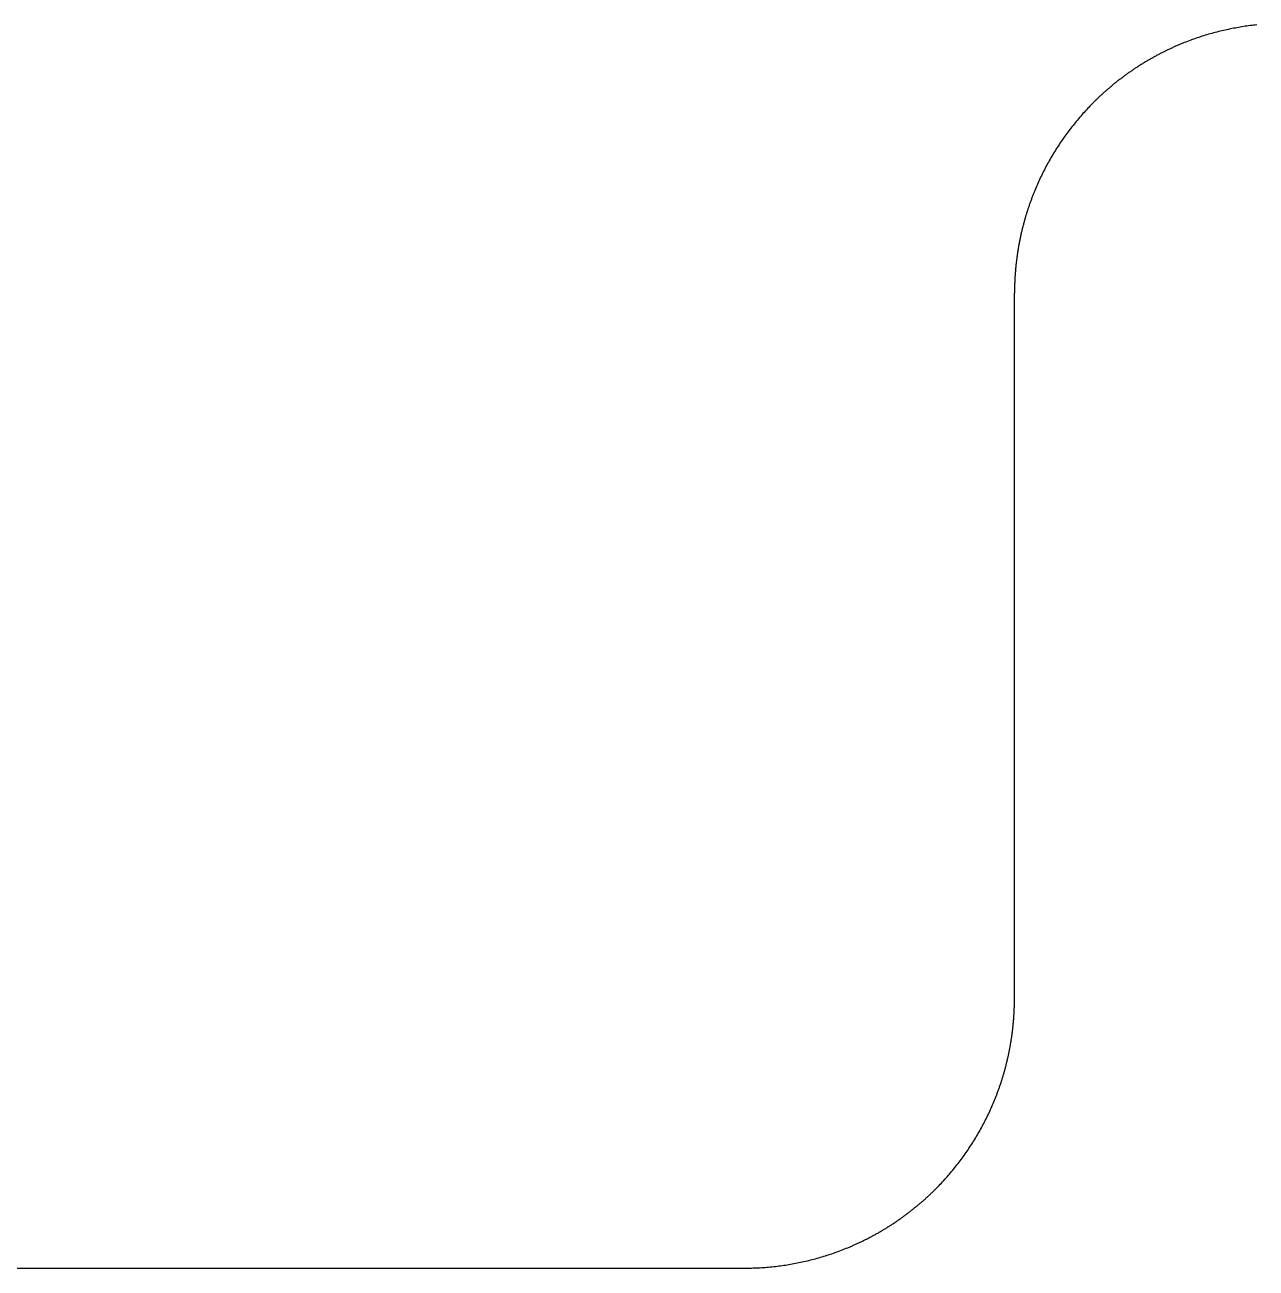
# Model space of a CAD drawing. Header units: millimetres. Extents: x -10 to 277, y -95 to 18.
# Drawn here: x 209.04 to 218.17, y -95.23 to -86 of the extents above; entities that cross this region are included whole.
import ezdxf

# ---------------------------------------------------------------- set-up
doc = ezdxf.new("R2010")
doc.units = ezdxf.units.MM
doc.header["$MEASUREMENT"] = 0
doc.layers.add('Edge.Cuts', color=53, linetype='CONTINUOUS')

msp = doc.modelspace()

# ---------------------------------------------------------------- linework, layer by layer
at = {"layer": 'Edge.Cuts', "linetype": 'Continuous'}
for p, q in [((217.985493, -86.03289), (217.973098, -86.035392)), ((217.997902, -86.030466), (217.985493, -86.03289)), ((218.010327, -86.028121), (217.997902, -86.030466)), ((218.022766, -86.025855), (218.010327, -86.028121)), ((218.035219, -86.023667), (218.022766, -86.025855)), ((218.047685, -86.021559), (218.035219, -86.023667)), ((218.060164, -86.019529), (218.047685, -86.021559)), ((218.072656, -86.017578), (218.060164, -86.019529)), ((218.08516, -86.015706), (218.072656, -86.017578)), ((218.097675, -86.013914), (218.08516, -86.015706)), ((218.110202, -86.0122), (218.097675, -86.013914)), ((218.122739, -86.010566), (218.110202, -86.0122)), ((218.135286, -86.009011), (218.122739, -86.010566)), ((218.147843, -86.007536), (218.135286, -86.009011)), ((218.160408, -86.00614), (218.147843, -86.007536)), ((218.172983, -86.004823), (218.160408, -86.00614)), ((217.669656, -86.123113), (217.657833, -86.127612)), ((217.681508, -86.118688), (217.669656, -86.123113)), ((217.693387, -86.114339), (217.681508, -86.118688)), ((217.705294, -86.110065), (217.693387, -86.114339)), ((217.717227, -86.105866), (217.705294, -86.110065)), ((217.729186, -86.101743), (217.717227, -86.105866)), ((217.741171, -86.097696), (217.729186, -86.101743)), ((217.753181, -86.093725), (217.741171, -86.097696)), ((217.765215, -86.089829), (217.753181, -86.093725)), ((217.777274, -86.08601), (217.765215, -86.089829)), ((217.789356, -86.082268), (217.777274, -86.08601)), ((217.801462, -86.078602), (217.789356, -86.082268)), ((217.81359, -86.075013), (217.801462, -86.078602)), ((217.825741, -86.0715), (217.81359, -86.075013)), ((217.837913, -86.068065), (217.825741, -86.0715)), ((217.850106, -86.064706), (217.837913, -86.068065)), ((217.86232, -86.061425), (217.850106, -86.064706)), ((217.874554, -86.058221), (217.86232, -86.061425)), ((217.886809, -86.055095), (217.874554, -86.058221)), ((217.899082, -86.052047), (217.886809, -86.055095)), ((217.911374, -86.049076), (217.899082, -86.052047)), ((217.923684, -86.046183), (217.911374, -86.049076)), ((217.936012, -86.043368), (217.923684, -86.046183)), ((217.948358, -86.040631), (217.936012, -86.043368)), ((217.96072, -86.037972), (217.948358, -86.040631)), ((217.973098, -86.035392), (217.96072, -86.037972)), ((217.461593, -86.215372), (217.45597, -86.21827)), ((217.467225, -86.212492), (217.461593, -86.215372)), ((217.472866, -86.20963), (217.467225, -86.212492)), ((217.478516, -86.206785), (217.472866, -86.20963)), ((217.484175, -86.203959), (217.478516, -86.206785)), ((217.489843, -86.20115), (217.484175, -86.203959)), ((217.49552, -86.19836), (217.489843, -86.20115)), ((217.501206, -86.195587), (217.49552, -86.19836)), ((217.5069, -86.192833), (217.501206, -86.195587)), ((217.512603, -86.190096), (217.5069, -86.192833)), ((217.518315, -86.187377), (217.512603, -86.190096)), ((217.524035, -86.184677), (217.518315, -86.187377)), ((217.529764, -86.181994), (217.524035, -86.184677)), ((217.535501, -86.17933), (217.529764, -86.181994)), ((217.541247, -86.176684), (217.535501, -86.17933)), ((217.547001, -86.174056), (217.541247, -86.176684)), ((217.552763, -86.171446), (217.547001, -86.174056)), ((217.558534, -86.168854), (217.552763, -86.171446)), ((217.564312, -86.166281), (217.558534, -86.168854)), ((217.570099, -86.163726), (217.564312, -86.166281)), ((217.575894, -86.161189), (217.570099, -86.163726)), ((217.581697, -86.158671), (217.575894, -86.161189)), ((217.587508, -86.156171), (217.581697, -86.158671)), ((217.593326, -86.153689), (217.587508, -86.156171)), ((217.599153, -86.151226), (217.593326, -86.153689)), ((217.604987, -86.148781), (217.599153, -86.151226)), ((217.610829, -86.146355), (217.604987, -86.148781)), ((217.622535, -86.141558), (217.610829, -86.146355)), ((217.634272, -86.136835), (217.622535, -86.141558)), ((217.646038, -86.132186), (217.634272, -86.136835)), ((217.657833, -86.127612), (217.646038, -86.132186)), ((217.297146, -86.309904), (217.291824, -86.31332)), ((217.302479, -86.306503), (217.297146, -86.309904)), ((217.307822, -86.30312), (217.302479, -86.306503)), ((217.313177, -86.299754), (217.307822, -86.30312)), ((217.318542, -86.296405), (217.313177, -86.299754)), ((217.323918, -86.293072), (217.318542, -86.296405)), ((217.329304, -86.289757), (217.323918, -86.293072)), ((217.334701, -86.286458), (217.329304, -86.289757)), ((217.340107, -86.283177), (217.334701, -86.286458)), ((217.345525, -86.279913), (217.340107, -86.283177)), ((217.350953, -86.276666), (217.345525, -86.279913)), ((217.356391, -86.273436), (217.350953, -86.276666)), ((217.361839, -86.270224), (217.356391, -86.273436)), ((217.367298, -86.267028), (217.361839, -86.270224)), ((217.372766, -86.26385), (217.367298, -86.267028)), ((217.378245, -86.260689), (217.372766, -86.26385)), ((217.383733, -86.257545), (217.378245, -86.260689)), ((217.389232, -86.254419), (217.383733, -86.257545)), ((217.39474, -86.25131), (217.389232, -86.254419)), ((217.400259, -86.248219), (217.39474, -86.25131)), ((217.405787, -86.245145), (217.400259, -86.248219)), ((217.411325, -86.242088), (217.405787, -86.245145)), ((217.416872, -86.23905), (217.411325, -86.242088)), ((217.422429, -86.236028), (217.416872, -86.23905)), ((217.427996, -86.233024), (217.422429, -86.236028)), ((217.433572, -86.230038), (217.427996, -86.233024)), ((217.439157, -86.22707), (217.433572, -86.230038)), ((217.444753, -86.224118), (217.439157, -86.22707)), ((217.450357, -86.221185), (217.444753, -86.224118)), ((217.45597, -86.21827), (217.450357, -86.221185)), ((217.167469, -86.400287), (217.162434, -86.404114)), ((217.172516, -86.396477), (217.167469, -86.400287)), ((217.177576, -86.392682), (217.172516, -86.396477)), ((217.182647, -86.388904), (217.177576, -86.392682)), ((217.187731, -86.385141), (217.182647, -86.388904)), ((217.192826, -86.381395), (217.187731, -86.385141)), ((217.197933, -86.377664), (217.192826, -86.381395)), ((217.203052, -86.37395), (217.197933, -86.377664)), ((217.208183, -86.370252), (217.203052, -86.37395)), ((217.213324, -86.366571), (217.208183, -86.370252)), ((217.218479, -86.362905), (217.213324, -86.366571)), ((217.223644, -86.359257), (217.218479, -86.362905)), ((217.228821, -86.355624), (217.223644, -86.359257)), ((217.234009, -86.352008), (217.228821, -86.355624)), ((217.239209, -86.348408), (217.234009, -86.352008)), ((217.24442, -86.344825), (217.239209, -86.348408)), ((217.249643, -86.341257), (217.24442, -86.344825)), ((217.254876, -86.337707), (217.249643, -86.341257)), ((217.260121, -86.334173), (217.254876, -86.337707)), ((217.265377, -86.330656), (217.260121, -86.334173)), ((217.270645, -86.327156), (217.265377, -86.330656)), ((217.275923, -86.323672), (217.270645, -86.327156)), ((217.281213, -86.320204), (217.275923, -86.323672)), ((217.286513, -86.316754), (217.281213, -86.320204)), ((217.291824, -86.31332), (217.286513, -86.316754)), ((217.054799, -86.492265), (217.050054, -86.496449)), ((217.059558, -86.488096), (217.054799, -86.492265)), ((217.064329, -86.483943), (217.059558, -86.488096)), ((217.069114, -86.479804), (217.064329, -86.483943)), ((217.073911, -86.475682), (217.069114, -86.479804)), ((217.078722, -86.471573), (217.073911, -86.475682)), ((217.083545, -86.467481), (217.078722, -86.471573)), ((217.088382, -86.463404), (217.083545, -86.467481)), ((217.09323, -86.459342), (217.088382, -86.463404)), ((217.098093, -86.455296), (217.09323, -86.459342)), ((217.102966, -86.451265), (217.098093, -86.455296)), ((217.107854, -86.447249), (217.102966, -86.451265)), ((217.112753, -86.44325), (217.107854, -86.447249)), ((217.117666, -86.439265), (217.112753, -86.44325)), ((217.12259, -86.435297), (217.117666, -86.439265)), ((217.127528, -86.431344), (217.12259, -86.435297)), ((217.132477, -86.427407), (217.127528, -86.431344)), ((217.13744, -86.423485), (217.132477, -86.427407)), ((217.142414, -86.419579), (217.13744, -86.423485)), ((217.147401, -86.415689), (217.142414, -86.419579)), ((217.152399, -86.411815), (217.147401, -86.415689)), ((217.157411, -86.407956), (217.152399, -86.411815)), ((217.162434, -86.404114), (217.157411, -86.407956)), ((216.9608, -86.5804), (216.95188, -86.589377)), ((216.962433, -86.578769), (216.9608, -86.5804)), ((216.966923, -86.574304), (216.962433, -86.578769)), ((216.971425, -86.569854), (216.966923, -86.574304)), ((216.975942, -86.565418), (216.971425, -86.569854)), ((216.980472, -86.560998), (216.975942, -86.565418)), ((216.985016, -86.556591), (216.980472, -86.560998)), ((216.989574, -86.5522), (216.985016, -86.556591)), ((216.994146, -86.547822), (216.989574, -86.5522)), ((216.99873, -86.54346), (216.994146, -86.547822)), ((217.003329, -86.539111), (216.99873, -86.54346)), ((217.007941, -86.534779), (217.003329, -86.539111)), ((217.012567, -86.53046), (217.007941, -86.534779)), ((217.017206, -86.526157), (217.012567, -86.53046)), ((217.021859, -86.521867), (217.017206, -86.526157)), ((217.026525, -86.517594), (217.021859, -86.521867)), ((217.031204, -86.513335), (217.026525, -86.517594)), ((217.035896, -86.509091), (217.031204, -86.513335)), ((217.040603, -86.504862), (217.035896, -86.509091)), ((217.045322, -86.500648), (217.040603, -86.504862)), ((217.050054, -86.496449), (217.045322, -86.500648)), ((216.874232, -86.672618), (216.865903, -86.682134)), ((216.882622, -86.663155), (216.874232, -86.672618)), ((216.891072, -86.653745), (216.882622, -86.663155)), ((216.899582, -86.644387), (216.891072, -86.653745)), ((216.908151, -86.635083), (216.899582, -86.644387)), ((216.91678, -86.625833), (216.908151, -86.635083)), ((216.925467, -86.616637), (216.91678, -86.625833)), ((216.934213, -86.607496), (216.925467, -86.616637)), ((216.943018, -86.598409), (216.934213, -86.607496)), ((216.95188, -86.589377), (216.943018, -86.598409)), ((216.7937, -86.770079), (216.78599, -86.7801)), ((216.801474, -86.760107), (216.7937, -86.770079)), ((216.80931, -86.750184), (216.801474, -86.760107)), ((216.817209, -86.740311), (216.80931, -86.750184)), ((216.82517, -86.730487), (216.817209, -86.740311)), ((216.833194, -86.720715), (216.82517, -86.730487)), ((216.841279, -86.710993), (216.833194, -86.720715)), ((216.849426, -86.701322), (216.841279, -86.710993)), ((216.857634, -86.691702), (216.849426, -86.701322)), ((216.865903, -86.682134), (216.857634, -86.691702)), ((216.726622, -86.861983), (216.719494, -86.872427)), ((216.733816, -86.851584), (216.726622, -86.861983)), ((216.741075, -86.841232), (216.733816, -86.851584)), ((216.748399, -86.830925), (216.741075, -86.841232)), ((216.755789, -86.820665), (216.748399, -86.830925)), ((216.763243, -86.810452), (216.755789, -86.820665)), ((216.770761, -86.800287), (216.763243, -86.810452)), ((216.778344, -86.790169), (216.770761, -86.800287)), ((216.78599, -86.7801), (216.778344, -86.790169)), ((216.671466, -86.946773), (216.664874, -86.957566)), ((216.678125, -86.936022), (216.671466, -86.946773)), ((216.684852, -86.925314), (216.678125, -86.936022)), ((216.691647, -86.914649), (216.684852, -86.925314)), ((216.698509, -86.904028), (216.691647, -86.914649)), ((216.705437, -86.89345), (216.698509, -86.904028)), ((216.712433, -86.882916), (216.705437, -86.89345)), ((216.719494, -86.872427), (216.712433, -86.882916)), ((216.614621, -87.045372), (216.608653, -87.056525)), ((216.62066, -87.034258), (216.614621, -87.045372)), ((216.626768, -87.023183), (216.62066, -87.034258)), ((216.632946, -87.012146), (216.626768, -87.023183)), ((216.639194, -87.001149), (216.632946, -87.012146)), ((216.64551, -86.990192), (216.639194, -87.001149)), ((216.651896, -86.979276), (216.64551, -86.990192)), ((216.658351, -86.9684), (216.651896, -86.979276)), ((216.664874, -86.957566), (216.658351, -86.9684)), ((216.568866, -87.135622), (216.563469, -87.147063)), ((216.574335, -87.124215), (216.568866, -87.135622)), ((216.579876, -87.112843), (216.574335, -87.124215)), ((216.585489, -87.101507), (216.579876, -87.112843)), ((216.591174, -87.090206), (216.585489, -87.101507)), ((216.596929, -87.078942), (216.591174, -87.090206)), ((216.602756, -87.067715), (216.596929, -87.078942)), ((216.608653, -87.056525), (216.602756, -87.067715)), ((216.527728, -87.22808), (216.525313, -87.233926)), ((216.532614, -87.21641), (216.527728, -87.22808)), ((216.537573, -87.204771), (216.532614, -87.21641)), ((216.542606, -87.193164), (216.537573, -87.204771)), ((216.547713, -87.18159), (216.542606, -87.193164)), ((216.552892, -87.170048), (216.547713, -87.18159)), ((216.558144, -87.158539), (216.552892, -87.170048)), ((216.563469, -87.147063), (216.558144, -87.158539)), ((216.491316, -87.322503), (216.4892, -87.328464)), ((216.493452, -87.316548), (216.491316, -87.322503)), ((216.495606, -87.310601), (216.493452, -87.316548)), ((216.497779, -87.30466), (216.495606, -87.310601)), ((216.499971, -87.298726), (216.497779, -87.30466)), ((216.502181, -87.292799), (216.499971, -87.298726)), ((216.50441, -87.286879), (216.502181, -87.292799)), ((216.506658, -87.280967), (216.50441, -87.286879)), ((216.508925, -87.275061), (216.506658, -87.280967)), ((216.51121, -87.269162), (216.508925, -87.275061)), ((216.513514, -87.263271), (216.51121, -87.269162)), ((216.515837, -87.257387), (216.513514, -87.263271)), ((216.518178, -87.251511), (216.515837, -87.257387)), ((216.520538, -87.245642), (216.518178, -87.251511)), ((216.522916, -87.23978), (216.520538, -87.245642)), ((216.525313, -87.233926), (216.522916, -87.23978)), ((216.461559, -87.412589), (216.459728, -87.418643)), ((216.46341, -87.40654), (216.461559, -87.412589)), ((216.465279, -87.400497), (216.46341, -87.40654)), ((216.467168, -87.394461), (216.465279, -87.400497)), ((216.469076, -87.38843), (216.467168, -87.394461)), ((216.471003, -87.382405), (216.469076, -87.38843)), ((216.472949, -87.376386), (216.471003, -87.382405)), ((216.474914, -87.370374), (216.472949, -87.376386)), ((216.476898, -87.364368), (216.474914, -87.370374)), ((216.478901, -87.358368), (216.476898, -87.364368)), ((216.480923, -87.352374), (216.478901, -87.358368)), ((216.482964, -87.346387), (216.480923, -87.352374)), ((216.485024, -87.340406), (216.482964, -87.346387)), ((216.487102, -87.334432), (216.485024, -87.340406)), ((216.4892, -87.328464), (216.487102, -87.334432)), ((216.436109, -87.503978), (216.434567, -87.510111)), ((216.43767, -87.497849), (216.436109, -87.503978)), ((216.439251, -87.491725), (216.43767, -87.497849)), ((216.440851, -87.485605), (216.439251, -87.491725)), ((216.442471, -87.479492), (216.440851, -87.485605)), ((216.44411, -87.473383), (216.442471, -87.479492)), ((216.445768, -87.467279), (216.44411, -87.473383)), ((216.447446, -87.46118), (216.445768, -87.467279)), ((216.449142, -87.455088), (216.447446, -87.46118)), ((216.450859, -87.449), (216.449142, -87.455088)), ((216.452594, -87.442917), (216.450859, -87.449)), ((216.454349, -87.43684), (216.452594, -87.442917)), ((216.456122, -87.430769), (216.454349, -87.43684)), ((216.457915, -87.424703), (216.456122, -87.430769)), ((216.459728, -87.418643), (216.457915, -87.424703)), ((216.415023, -87.596462), (216.413774, -87.602662)), ((216.416292, -87.590267), (216.415023, -87.596462)), ((216.417581, -87.584075), (216.416292, -87.590267)), ((216.418889, -87.577888), (216.417581, -87.584075)), ((216.420216, -87.571704), (216.418889, -87.577888)), ((216.421564, -87.565525), (216.420216, -87.571704)), ((216.42293, -87.55935), (216.421564, -87.565525)), ((216.424317, -87.55318), (216.42293, -87.55935)), ((216.425723, -87.547013), (216.424317, -87.55318)), ((216.427148, -87.540852), (216.425723, -87.547013)), ((216.428593, -87.534694), (216.427148, -87.540852)), ((216.430057, -87.528542), (216.428593, -87.534694)), ((216.431541, -87.522393), (216.430057, -87.528542)), ((216.433044, -87.51625), (216.431541, -87.522393)), ((216.434567, -87.510111), (216.433044, -87.51625)), ((216.398349, -87.689836), (216.397396, -87.696088)), ((216.399323, -87.683587), (216.398349, -87.689836)), ((216.400316, -87.677342), (216.399323, -87.683587)), ((216.401329, -87.6711), (216.400316, -87.677342)), ((216.402362, -87.664861), (216.401329, -87.6711)), ((216.403415, -87.658625), (216.402362, -87.664861)), ((216.404487, -87.652393), (216.403415, -87.658625)), ((216.405579, -87.646164), (216.404487, -87.652393)), ((216.406691, -87.639939), (216.405579, -87.646164)), ((216.407822, -87.633716), (216.406691, -87.639939)), ((216.408973, -87.627498), (216.407822, -87.633716)), ((216.410144, -87.621283), (216.408973, -87.627498)), ((216.411334, -87.615072), (216.410144, -87.621283)), ((216.412544, -87.608865), (216.411334, -87.615072)), ((216.413774, -87.602662), (216.412544, -87.608865)), ((216.386124, -87.783898), (216.385468, -87.790189)), ((216.3868, -87.77761), (216.386124, -87.783898)), ((216.387496, -87.771324), (216.3868, -87.77761)), ((216.388212, -87.765041), (216.387496, -87.771324)), ((216.388947, -87.758759), (216.388212, -87.765041)), ((216.389703, -87.75248), (216.388947, -87.758759)), ((216.390478, -87.746203), (216.389703, -87.75248)), ((216.391274, -87.73993), (216.390478, -87.746203)), ((216.392089, -87.733658), (216.391274, -87.73993)), ((216.392924, -87.72739), (216.392089, -87.733658)), ((216.393779, -87.721123), (216.392924, -87.72739)), ((216.394653, -87.714861), (216.393779, -87.721123)), ((216.395548, -87.7086), (216.394653, -87.714861)), ((216.396462, -87.702343), (216.395548, -87.7086)), ((216.397396, -87.696088), (216.396462, -87.702343)), ((216.37875, -87.872135), (216.378373, -87.87845)), ((216.379147, -87.865822), (216.37875, -87.872135)), ((216.379564, -87.859509), (216.379147, -87.865822)), ((216.380001, -87.8532), (216.379564, -87.859509)), ((216.380458, -87.84689), (216.380001, -87.8532)), ((216.380935, -87.840583), (216.380458, -87.84689)), ((216.381432, -87.834277), (216.380935, -87.840583)), ((216.381949, -87.827973), (216.381432, -87.834277)), ((216.382485, -87.82167), (216.381949, -87.827973)), ((216.383042, -87.815371), (216.382485, -87.82167)), ((216.383619, -87.809072), (216.383042, -87.815371)), ((216.384215, -87.802776), (216.383619, -87.809072)), ((216.384831, -87.796481), (216.384215, -87.802776)), ((216.385468, -87.790189), (216.384831, -87.796481)), ((216.375191, -87.966973), (216.375113, -87.973301)), ((216.375288, -87.960643), (216.375191, -87.966973)), ((216.375405, -87.954316), (216.375288, -87.960643)), ((216.375543, -87.947988), (216.375405, -87.954316)), ((216.3757, -87.941663), (216.375543, -87.947988)), ((216.375877, -87.935336), (216.3757, -87.941663)), ((216.376075, -87.929012), (216.375877, -87.935336)), ((216.376292, -87.922688), (216.376075, -87.929012)), ((216.376529, -87.916365), (216.376292, -87.922688)), ((216.376787, -87.910043), (216.376529, -87.916365)), ((216.377064, -87.903723), (216.376787, -87.910043)), ((216.377361, -87.897402), (216.377064, -87.903723)), ((216.377678, -87.891084), (216.377361, -87.897402)), ((216.378016, -87.884766), (216.377678, -87.891084)), ((216.378373, -87.87845), (216.378016, -87.884766)), ((216.375001, -87.992292), (216.375, -87.9946)), ((216.375, -93.226), (216.375, -87.9946)), ((216.375019, -87.98596), (216.375001, -87.992292)), ((216.375056, -87.979631), (216.375019, -87.98596)), ((216.375113, -87.973301), (216.375056, -87.979631)), ((216.374999, -93.228309), (216.375, -93.226)), ((216.372639, -93.323198), (216.372936, -93.316877)), ((216.372936, -93.316877), (216.373213, -93.310557)), ((216.373213, -93.310557), (216.373471, -93.304235)), ((216.373471, -93.304235), (216.373708, -93.297912)), ((216.373708, -93.297912), (216.373925, -93.291588)), ((216.373925, -93.291588), (216.374123, -93.285264)), ((216.374123, -93.285264), (216.3743, -93.278937)), ((216.3743, -93.278937), (216.374457, -93.272612)), ((216.374457, -93.272612), (216.374595, -93.266284)), ((216.374595, -93.266284), (216.374712, -93.259957)), ((216.374712, -93.259957), (216.374809, -93.253627)), ((216.374809, -93.253627), (216.374887, -93.247299)), ((216.374887, -93.247299), (216.374944, -93.240969)), ((216.374944, -93.240969), (216.374981, -93.23464)), ((216.374981, -93.23464), (216.374999, -93.228309)), ((216.366381, -93.411528), (216.366958, -93.405229)), ((216.366958, -93.405229), (216.367515, -93.39893)), ((216.367515, -93.39893), (216.368051, -93.392627)), ((216.368051, -93.392627), (216.368568, -93.386323)), ((216.368568, -93.386323), (216.369065, -93.380017)), ((216.369065, -93.380017), (216.369542, -93.37371)), ((216.369542, -93.37371), (216.369999, -93.3674)), ((216.369999, -93.3674), (216.370436, -93.361091)), ((216.370436, -93.361091), (216.370853, -93.354778)), ((216.370853, -93.354778), (216.37125, -93.348465)), ((216.37125, -93.348465), (216.371627, -93.34215)), ((216.371627, -93.34215), (216.371984, -93.335834)), ((216.371984, -93.335834), (216.372322, -93.329516)), ((216.372322, -93.329516), (216.372639, -93.323198)), ((216.355347, -93.505739), (216.356221, -93.499477)), ((216.356221, -93.499477), (216.357076, -93.49321)), ((216.357076, -93.49321), (216.357911, -93.486942)), ((216.357911, -93.486942), (216.358726, -93.48067)), ((216.358726, -93.48067), (216.359522, -93.474397)), ((216.359522, -93.474397), (216.360297, -93.46812)), ((216.360297, -93.46812), (216.361053, -93.461841)), ((216.361053, -93.461841), (216.361788, -93.455559)), ((216.361788, -93.455559), (216.362504, -93.449276)), ((216.362504, -93.449276), (216.3632, -93.44299)), ((216.3632, -93.44299), (216.363876, -93.436702)), ((216.363876, -93.436702), (216.364532, -93.430411)), ((216.364532, -93.430411), (216.365169, -93.424119)), ((216.365169, -93.424119), (216.365785, -93.417824)), ((216.365785, -93.417824), (216.366381, -93.411528)), ((216.339856, -93.599317), (216.341027, -93.593102)), ((216.341027, -93.593102), (216.342178, -93.586884)), ((216.342178, -93.586884), (216.343309, -93.580661)), ((216.343309, -93.580661), (216.344421, -93.574436)), ((216.344421, -93.574436), (216.345513, -93.568207)), ((216.345513, -93.568207), (216.346585, -93.561975)), ((216.346585, -93.561975), (216.347638, -93.555739)), ((216.347638, -93.555739), (216.348671, -93.5495)), ((216.348671, -93.5495), (216.349684, -93.543258)), ((216.349684, -93.543258), (216.350677, -93.537013)), ((216.350677, -93.537013), (216.351651, -93.530764)), ((216.351651, -93.530764), (216.352604, -93.524512)), ((216.352604, -93.524512), (216.353538, -93.518257)), ((216.353538, -93.518257), (216.354452, -93.512)), ((216.354452, -93.512), (216.355347, -93.505739)), ((216.319943, -93.692058), (216.321407, -93.685906)), ((216.321407, -93.685906), (216.322852, -93.679748)), ((216.322852, -93.679748), (216.324277, -93.673587)), ((216.324277, -93.673587), (216.325683, -93.66742)), ((216.325683, -93.66742), (216.32707, -93.66125)), ((216.32707, -93.66125), (216.328436, -93.655075)), ((216.328436, -93.655075), (216.329784, -93.648896)), ((216.329784, -93.648896), (216.331111, -93.642712)), ((216.331111, -93.642712), (216.332419, -93.636525)), ((216.332419, -93.636525), (216.333708, -93.630333)), ((216.333708, -93.630333), (216.334977, -93.624138)), ((216.334977, -93.624138), (216.336226, -93.617938)), ((216.336226, -93.617938), (216.337456, -93.611735)), ((216.337456, -93.611735), (216.338666, -93.605528)), ((216.338666, -93.605528), (216.339856, -93.599317)), ((216.295651, -93.78376), (216.297406, -93.777683)), ((216.297406, -93.777683), (216.299141, -93.7716)), ((216.299141, -93.7716), (216.300858, -93.765512)), ((216.300858, -93.765512), (216.302554, -93.75942)), ((216.302554, -93.75942), (216.304232, -93.753321)), ((216.304232, -93.753321), (216.30589, -93.747217)), ((216.30589, -93.747217), (216.307529, -93.741108)), ((216.307529, -93.741108), (216.309149, -93.734995)), ((216.309149, -93.734995), (216.310749, -93.728875)), ((216.310749, -93.728875), (216.31233, -93.722751)), ((216.31233, -93.722751), (216.313891, -93.716622)), ((216.313891, -93.716622), (216.315433, -93.710489)), ((216.315433, -93.710489), (216.316956, -93.70435)), ((216.316956, -93.70435), (216.318459, -93.698207)), ((216.318459, -93.698207), (216.319943, -93.692058)), ((216.267036, -93.874213), (216.269077, -93.868226)), ((216.269077, -93.868226), (216.271099, -93.862232)), ((216.271099, -93.862232), (216.273102, -93.856232)), ((216.273102, -93.856232), (216.275086, -93.850226)), ((216.275086, -93.850226), (216.277051, -93.844214)), ((216.277051, -93.844214), (216.278997, -93.838195)), ((216.278997, -93.838195), (216.280924, -93.83217)), ((216.280924, -93.83217), (216.282832, -93.826139)), ((216.282832, -93.826139), (216.284721, -93.820103)), ((216.284721, -93.820103), (216.28659, -93.81406)), ((216.28659, -93.81406), (216.288441, -93.808011)), ((216.288441, -93.808011), (216.290272, -93.801957)), ((216.290272, -93.801957), (216.292085, -93.795897)), ((216.292085, -93.795897), (216.293878, -93.789831)), ((216.293878, -93.789831), (216.295651, -93.78376)), ((216.231822, -93.969089), (216.234163, -93.963213)), ((216.234163, -93.963213), (216.236486, -93.957329)), ((216.236486, -93.957329), (216.23879, -93.951438)), ((216.23879, -93.951438), (216.241075, -93.945539)), ((216.241075, -93.945539), (216.243342, -93.939633)), ((216.243342, -93.939633), (216.24559, -93.933721)), ((216.24559, -93.933721), (216.247819, -93.927801)), ((216.247819, -93.927801), (216.250029, -93.921874)), ((216.250029, -93.921874), (216.252221, -93.91594)), ((216.252221, -93.91594), (216.254394, -93.909999)), ((216.254394, -93.909999), (216.256548, -93.904052)), ((216.256548, -93.904052), (216.258684, -93.898097)), ((216.258684, -93.898097), (216.2608, -93.892136)), ((216.2608, -93.892136), (216.262898, -93.886168)), ((216.262898, -93.886168), (216.264976, -93.880194)), ((216.264976, -93.880194), (216.267036, -93.874213)), ((216.191856, -94.062061), (216.197108, -94.050552)), ((216.197108, -94.050552), (216.202287, -94.03901)), ((216.202287, -94.03901), (216.207394, -94.027436)), ((216.207394, -94.027436), (216.212427, -94.015829)), ((216.212427, -94.015829), (216.217386, -94.00419)), ((216.217386, -94.00419), (216.222272, -93.99252)), ((216.222272, -93.99252), (216.224687, -93.986674)), ((216.224687, -93.986674), (216.227084, -93.98082)), ((216.227084, -93.98082), (216.229462, -93.974958)), ((216.229462, -93.974958), (216.231822, -93.969089)), ((216.147244, -94.152885), (216.153071, -94.141658)), ((216.153071, -94.141658), (216.158826, -94.130394)), ((216.158826, -94.130394), (216.164511, -94.119093)), ((216.164511, -94.119093), (216.170124, -94.107757)), ((216.170124, -94.107757), (216.175665, -94.096385)), ((216.175665, -94.096385), (216.181134, -94.084978)), ((216.181134, -94.084978), (216.186531, -94.073537)), ((216.186531, -94.073537), (216.191856, -94.062061)), ((216.098104, -94.241324), (216.10449, -94.230408)), ((216.10449, -94.230408), (216.110806, -94.219451)), ((216.110806, -94.219451), (216.117054, -94.208454)), ((216.117054, -94.208454), (216.123232, -94.197417)), ((216.123232, -94.197417), (216.12934, -94.186342)), ((216.12934, -94.186342), (216.135379, -94.175228)), ((216.135379, -94.175228), (216.141347, -94.164075)), ((216.141347, -94.164075), (216.147244, -94.152885)), ((216.037567, -94.337684), (216.044563, -94.32715)), ((216.044563, -94.32715), (216.051491, -94.316572)), ((216.051491, -94.316572), (216.058353, -94.305951)), ((216.058353, -94.305951), (216.065148, -94.295286)), ((216.065148, -94.295286), (216.071875, -94.284578)), ((216.071875, -94.284578), (216.078534, -94.273827)), ((216.078534, -94.273827), (216.085126, -94.263034)), ((216.085126, -94.263034), (216.091649, -94.2522)), ((216.091649, -94.2522), (216.098104, -94.241324)), ((215.971656, -94.430431), (215.979239, -94.420313)), ((215.979239, -94.420313), (215.986757, -94.410148)), ((215.986757, -94.410148), (215.994211, -94.399935)), ((215.994211, -94.399935), (216.001601, -94.389675)), ((216.001601, -94.389675), (216.008925, -94.379368)), ((216.008925, -94.379368), (216.016184, -94.369016)), ((216.016184, -94.369016), (216.023378, -94.358617)), ((216.023378, -94.358617), (216.030506, -94.348173)), ((216.030506, -94.348173), (216.037567, -94.337684)), ((215.900574, -94.519278), (215.908721, -94.509607)), ((215.908721, -94.509607), (215.916806, -94.499885)), ((215.916806, -94.499885), (215.92483, -94.490113)), ((215.92483, -94.490113), (215.932791, -94.480289)), ((215.932791, -94.480289), (215.94069, -94.470416)), ((215.94069, -94.470416), (215.948526, -94.460493)), ((215.948526, -94.460493), (215.9563, -94.450521)), ((215.9563, -94.450521), (215.96401, -94.4405)), ((215.96401, -94.4405), (215.971656, -94.430431)), ((215.815787, -94.613104), (215.824533, -94.603963)), ((215.824533, -94.603963), (215.83322, -94.594767)), ((215.83322, -94.594767), (215.841849, -94.585517)), ((215.841849, -94.585517), (215.850418, -94.576213)), ((215.850418, -94.576213), (215.858928, -94.566855)), ((215.858928, -94.566855), (215.867378, -94.557445)), ((215.867378, -94.557445), (215.875768, -94.547982)), ((215.875768, -94.547982), (215.884097, -94.538466)), ((215.884097, -94.538466), (215.892366, -94.528898)), ((215.892366, -94.528898), (215.900574, -94.519278)), ((215.723475, -94.703006), (215.728141, -94.698733)), ((215.728141, -94.698733), (215.732794, -94.694443)), ((215.732794, -94.694443), (215.737433, -94.69014)), ((215.737433, -94.69014), (215.742059, -94.685821)), ((215.742059, -94.685821), (215.746671, -94.681489)), ((215.746671, -94.681489), (215.75127, -94.67714)), ((215.75127, -94.67714), (215.755854, -94.672778)), ((215.755854, -94.672778), (215.760426, -94.6684)), ((215.760426, -94.6684), (215.764984, -94.664009)), ((215.764984, -94.664009), (215.769528, -94.659602)), ((215.769528, -94.659602), (215.774058, -94.655182)), ((215.774058, -94.655182), (215.778575, -94.650746)), ((215.778575, -94.650746), (215.783077, -94.646296)), ((215.783077, -94.646296), (215.787567, -94.641831)), ((215.787567, -94.641831), (215.7892, -94.6402)), ((215.7892, -94.6402), (215.79812, -94.631223)), ((215.79812, -94.631223), (215.806982, -94.622191)), ((215.806982, -94.622191), (215.815787, -94.613104)), ((215.61256, -94.797115), (215.617523, -94.793193)), ((215.617523, -94.793193), (215.622472, -94.789256)), ((215.622472, -94.789256), (215.62741, -94.785303)), ((215.62741, -94.785303), (215.632334, -94.781335)), ((215.632334, -94.781335), (215.637247, -94.77735)), ((215.637247, -94.77735), (215.642146, -94.773351)), ((215.642146, -94.773351), (215.647034, -94.769335)), ((215.647034, -94.769335), (215.651907, -94.765304)), ((215.651907, -94.765304), (215.65677, -94.761258)), ((215.65677, -94.761258), (215.661618, -94.757196)), ((215.661618, -94.757196), (215.666455, -94.753119)), ((215.666455, -94.753119), (215.671278, -94.749027)), ((215.671278, -94.749027), (215.676089, -94.744918)), ((215.676089, -94.744918), (215.680886, -94.740796)), ((215.680886, -94.740796), (215.685671, -94.736657)), ((215.685671, -94.736657), (215.690442, -94.732504)), ((215.690442, -94.732504), (215.695201, -94.728335)), ((215.695201, -94.728335), (215.699946, -94.724151)), ((215.699946, -94.724151), (215.704678, -94.719952)), ((215.704678, -94.719952), (215.709397, -94.715738)), ((215.709397, -94.715738), (215.714104, -94.711509)), ((215.714104, -94.711509), (215.718796, -94.707265)), ((215.718796, -94.707265), (215.723475, -94.703006)), ((215.489879, -94.886427), (215.495124, -94.882893)), ((215.495124, -94.882893), (215.500357, -94.879343)), ((215.500357, -94.879343), (215.50558, -94.875775)), ((215.50558, -94.875775), (215.510791, -94.872192)), ((215.510791, -94.872192), (215.515991, -94.868592)), ((215.515991, -94.868592), (215.521179, -94.864976)), ((215.521179, -94.864976), (215.526356, -94.861343)), ((215.526356, -94.861343), (215.531521, -94.857695)), ((215.531521, -94.857695), (215.536676, -94.854029)), ((215.536676, -94.854029), (215.541817, -94.850348)), ((215.541817, -94.850348), (215.546948, -94.84665)), ((215.546948, -94.84665), (215.552067, -94.842936)), ((215.552067, -94.842936), (215.557174, -94.839205)), ((215.557174, -94.839205), (215.562269, -94.835459)), ((215.562269, -94.835459), (215.567353, -94.831696)), ((215.567353, -94.831696), (215.572424, -94.827918)), ((215.572424, -94.827918), (215.577484, -94.824123)), ((215.577484, -94.824123), (215.582531, -94.820313)), ((215.582531, -94.820313), (215.587566, -94.816486)), ((215.587566, -94.816486), (215.592589, -94.812644)), ((215.592589, -94.812644), (215.597601, -94.808785)), ((215.597601, -94.808785), (215.602599, -94.804911)), ((215.602599, -94.804911), (215.607586, -94.801021)), ((215.607586, -94.801021), (215.61256, -94.797115)), ((215.338675, -94.978512), (215.344213, -94.975455)), ((215.344213, -94.975455), (215.349741, -94.972381)), ((215.349741, -94.972381), (215.35526, -94.96929)), ((215.35526, -94.96929), (215.360768, -94.966181)), ((215.360768, -94.966181), (215.366267, -94.963055)), ((215.366267, -94.963055), (215.371755, -94.959911)), ((215.371755, -94.959911), (215.377234, -94.95675)), ((215.377234, -94.95675), (215.382702, -94.953572)), ((215.382702, -94.953572), (215.388161, -94.950376)), ((215.388161, -94.950376), (215.393609, -94.947164)), ((215.393609, -94.947164), (215.399047, -94.943934)), ((215.399047, -94.943934), (215.404475, -94.940687)), ((215.404475, -94.940687), (215.409893, -94.937423)), ((215.409893, -94.937423), (215.415299, -94.934142)), ((215.415299, -94.934142), (215.420696, -94.930843)), ((215.420696, -94.930843), (215.426082, -94.927528)), ((215.426082, -94.927528), (215.431458, -94.924195)), ((215.431458, -94.924195), (215.436823, -94.920846)), ((215.436823, -94.920846), (215.442178, -94.91748)), ((215.442178, -94.91748), (215.447521, -94.914097)), ((215.447521, -94.914097), (215.452854, -94.910696)), ((215.452854, -94.910696), (215.458176, -94.90728)), ((215.458176, -94.90728), (215.463487, -94.903846)), ((215.463487, -94.903846), (215.468787, -94.900396)), ((215.468787, -94.900396), (215.474077, -94.896928)), ((215.474077, -94.896928), (215.479355, -94.893444)), ((215.479355, -94.893444), (215.484623, -94.889944)), ((215.484623, -94.889944), (215.489879, -94.886427)), ((215.145013, -95.071819), (215.150847, -95.069374)), ((215.150847, -95.069374), (215.156674, -95.066911)), ((215.156674, -95.066911), (215.162492, -95.064429)), ((215.162492, -95.064429), (215.168303, -95.061929)), ((215.168303, -95.061929), (215.174106, -95.059411)), ((215.174106, -95.059411), (215.179901, -95.056874)), ((215.179901, -95.056874), (215.185688, -95.054319)), ((215.185688, -95.054319), (215.191466, -95.051746)), ((215.191466, -95.051746), (215.197237, -95.049154)), ((215.197237, -95.049154), (215.202999, -95.046544)), ((215.202999, -95.046544), (215.208753, -95.043916)), ((215.208753, -95.043916), (215.214499, -95.04127)), ((215.214499, -95.04127), (215.220236, -95.038606)), ((215.220236, -95.038606), (215.225965, -95.035923)), ((215.225965, -95.035923), (215.231685, -95.033223)), ((215.231685, -95.033223), (215.237397, -95.030504)), ((215.237397, -95.030504), (215.2431, -95.027767)), ((215.2431, -95.027767), (215.248794, -95.025013)), ((215.248794, -95.025013), (215.25448, -95.02224)), ((215.25448, -95.02224), (215.260157, -95.01945)), ((215.260157, -95.01945), (215.265825, -95.016641)), ((215.265825, -95.016641), (215.271484, -95.013815)), ((215.271484, -95.013815), (215.277134, -95.01097)), ((215.277134, -95.01097), (215.282775, -95.008108)), ((215.282775, -95.008108), (215.288407, -95.005228)), ((215.288407, -95.005228), (215.29403, -95.00233)), ((215.29403, -95.00233), (215.299643, -94.999415)), ((215.299643, -94.999415), (215.305247, -94.996482)), ((215.305247, -94.996482), (215.310843, -94.99353)), ((215.310843, -94.99353), (215.316428, -94.990562)), ((215.316428, -94.990562), (215.322004, -94.987576)), ((215.322004, -94.987576), (215.327571, -94.984572)), ((215.327571, -94.984572), (215.333128, -94.98155)), ((215.333128, -94.98155), (215.338675, -94.978512)), ((214.863191, -95.165505), (214.875446, -95.162379)), ((214.875446, -95.162379), (214.88768, -95.159175)), ((214.88768, -95.159175), (214.899894, -95.155894)), ((214.899894, -95.155894), (214.912087, -95.152535)), ((214.912087, -95.152535), (214.924259, -95.1491)), ((214.924259, -95.1491), (214.93641, -95.145587)), ((214.93641, -95.145587), (214.948538, -95.141998)), ((214.948538, -95.141998), (214.960644, -95.138332)), ((214.960644, -95.138332), (214.972726, -95.13459)), ((214.972726, -95.13459), (214.984785, -95.130771)), ((214.984785, -95.130771), (214.996819, -95.126875)), ((214.996819, -95.126875), (215.008829, -95.122904)), ((215.008829, -95.122904), (215.020814, -95.118857)), ((215.020814, -95.118857), (215.032773, -95.114734)), ((215.032773, -95.114734), (215.044706, -95.110535)), ((215.044706, -95.110535), (215.056613, -95.106261)), ((215.056613, -95.106261), (215.068492, -95.101912)), ((215.068492, -95.101912), (215.080344, -95.097487)), ((215.080344, -95.097487), (215.092167, -95.092988)), ((215.092167, -95.092988), (215.103962, -95.088414)), ((215.103962, -95.088414), (215.115728, -95.083765)), ((215.115728, -95.083765), (215.127465, -95.079042)), ((215.127465, -95.079042), (215.139171, -95.074245)), ((215.139171, -95.074245), (215.145013, -95.071819)), ((52.325, -95.226), (214.375, -95.226)), ((214.375, -95.226), (214.387654, -95.22596)), ((214.387654, -95.22596), (214.400306, -95.22584)), ((214.400306, -95.22584), (214.412956, -95.22564)), ((214.412956, -95.22564), (214.425603, -95.22536)), ((214.425603, -95.22536), (214.438248, -95.225001)), ((214.438248, -95.225001), (214.450889, -95.224561)), ((214.450889, -95.224561), (214.463526, -95.224042)), ((214.463526, -95.224042), (214.476159, -95.223442)), ((214.476159, -95.223442), (214.488787, -95.222763)), ((214.488787, -95.222763), (214.50141, -95.222004)), ((214.50141, -95.222004), (214.514028, -95.221166)), ((214.514028, -95.221166), (214.52664, -95.220247)), ((214.52664, -95.220247), (214.539245, -95.219249)), ((214.539245, -95.219249), (214.551843, -95.218171)), ((214.551843, -95.218171), (214.564434, -95.217014)), ((214.564434, -95.217014), (214.577017, -95.215777)), ((214.577017, -95.215777), (214.589592, -95.21446)), ((214.589592, -95.21446), (214.602157, -95.213064)), ((214.602157, -95.213064), (214.614714, -95.211589)), ((214.614714, -95.211589), (214.627261, -95.210034)), ((214.627261, -95.210034), (214.639798, -95.2084)), ((214.639798, -95.2084), (214.652325, -95.206686)), ((214.652325, -95.206686), (214.66484, -95.204894)), ((214.66484, -95.204894), (214.677344, -95.203022)), ((214.677344, -95.203022), (214.689836, -95.201071)), ((214.689836, -95.201071), (214.702315, -95.199041)), ((214.702315, -95.199041), (214.714781, -95.196933)), ((214.714781, -95.196933), (214.727234, -95.194745)), ((214.727234, -95.194745), (214.739673, -95.192479)), ((214.739673, -95.192479), (214.752098, -95.190134)), ((214.752098, -95.190134), (214.764507, -95.18771)), ((214.764507, -95.18771), (214.776902, -95.185208)), ((214.776902, -95.185208), (214.78928, -95.182628)), ((214.78928, -95.182628), (214.801642, -95.179969)), ((214.801642, -95.179969), (214.813988, -95.177232)), ((214.813988, -95.177232), (214.826316, -95.174417)), ((214.826316, -95.174417), (214.838626, -95.171524)), ((214.838626, -95.171524), (214.850918, -95.168553)), ((214.850918, -95.168553), (214.863191, -95.165505))]:
    msp.add_line(p, q, dxfattribs=at)

doc.saveas('drawing.dxf')
